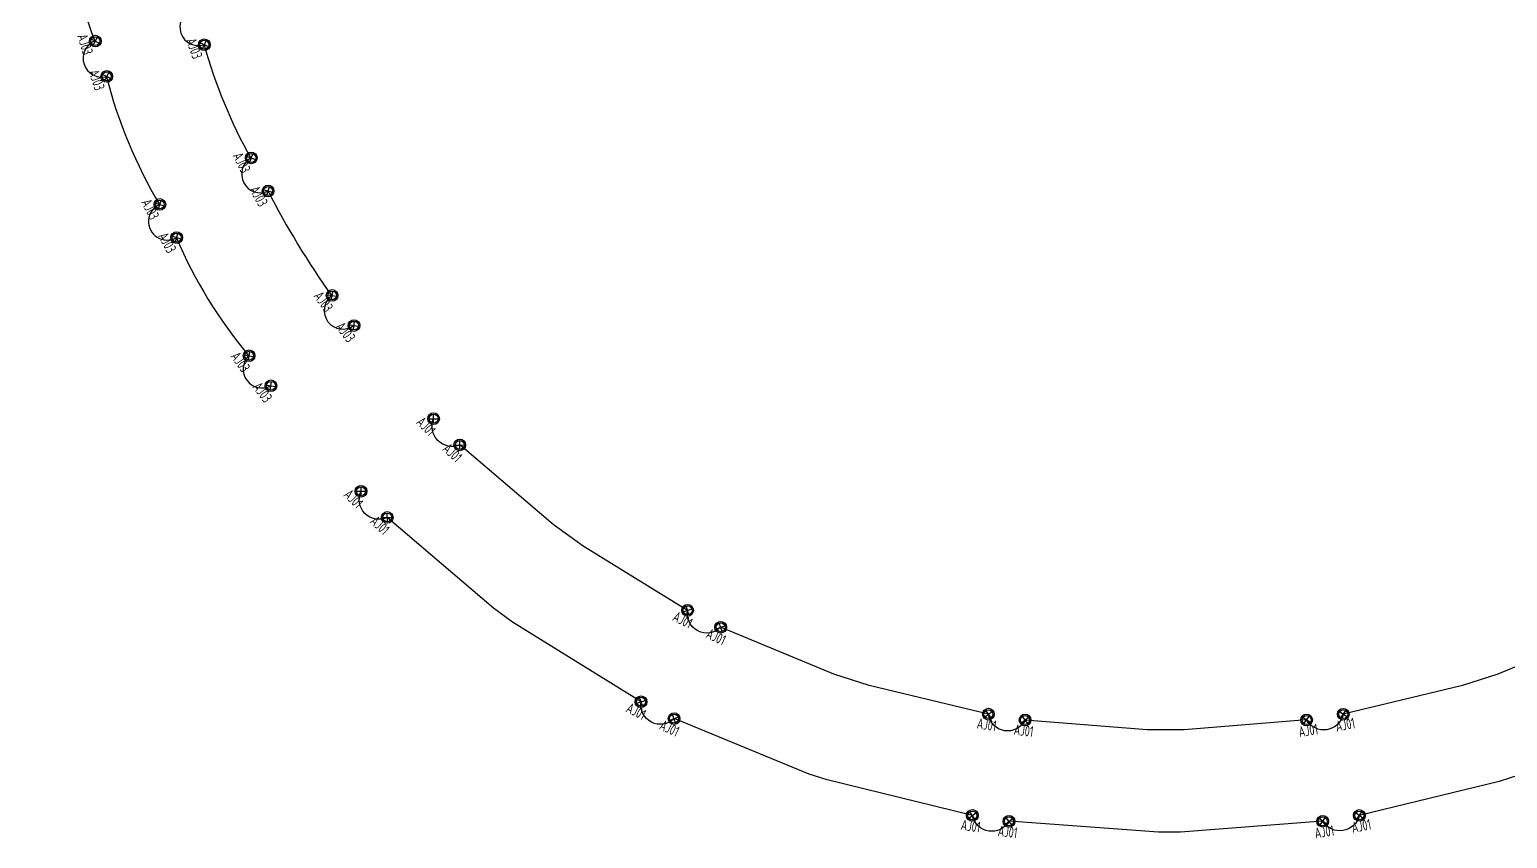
# Model space of a CAD drawing. Header units: inches. Extents: x -1808494 to 666893, y -46959 to 97113.
# Drawn here: x -1536455 to -1452910, y -39153 to 6590 of the extents above; entities that cross this region are included whole.
import ezdxf
from ezdxf.enums import TextEntityAlignment as Align

# ---------------------------------------------------------------- set-up
doc = ezdxf.new("R2010")
doc.units = ezdxf.units.IN
doc.header["$MEASUREMENT"] = 0
for name, color, linetype in [('0-AJ01', 1, 'Continuous'), ('0-AJ02', 1, 'Continuous'), ('0-AJ03', 1, 'Continuous'), ('LT-220V', 5, 'Continuous')]:
    doc.layers.add(name, color=color, linetype=linetype)
doc.styles.add('GBZITI', font='gbenor.shx', dxfattribs={"height": 350, "bigfont": 'gbcbig.shx'})

# ---------------------------------------------------------------- blocks, each defined once
blk = doc.blocks.new('AJ01')
at = {"layer": '0-AJ01'}
for p, q in [((-89, -89), (89, 89)), ((89, -89), (-89, 89))]:
    blk.add_line(p, q, dxfattribs=at)
for radius in [165, 126]:
    blk.add_circle((0, 0), radius, dxfattribs=at)
at = {"layer": '0-AJ01', "style": 'GBZITI', "width": 0.8}
blk.add_text('AJ01', height=300, dxfattribs=at).set_placement((0, -450, 0), align=Align.CENTER)
blk = doc.blocks.new('AJ03')
at = {"layer": '0-AJ02', "color": 1}
for p, q in [((-89, -89), (89, 89)), ((89, -89), (-89, 89))]:
    blk.add_line(p, q, dxfattribs=at)
for radius in [165, 126]:
    blk.add_circle((0, 0), radius, dxfattribs=at)
at = {"layer": '0-AJ02', "style": 'GBZITI', "width": 0.8}
blk.add_text('AJ03', height=300, rotation=360, dxfattribs=at).set_placement((0, -450, 0), align=Align.CENTER)

msp = doc.modelspace()

# ---------------------------------------------------------------- linework, layer by layer
at = {"layer": 'LT-220V'}
for points in [[(-1516244, 70006, 0.93549), (-1517727, 68522, 0.072568), (-1522821, 62562, 0.84198), (-1524054, 60861, 0.046194), (-1528148, 54184, 0.910841), (-1529105, 52304, 0.078609), (-1532112, 45070, 0.818445), (-1532764, 43059, 0.037748), (-1534586, 35441, 0.880406), (-1534914, 33365, 0.017998), (-1535533, 25545, 0.881858), (-1535530, 23450, 0.078406), (-1534921, 15652, 0.881518), (-1534587, 13557, 0.064533), (-1532774, 5958, 0.918845), (-1532100, 3918, 0.072936), (-1529106, -3305, 1.04779), (-1528155, -5180, 0.073403), (-1524070, -11853, 0.854481), (-1522824, -13564)], [(-1512151, 65913, 1.046994), (-1513649, 64412, 0.029846), (-1518133, 59150, 0.983156), (-1519363, 57452, 0.029412), (-1522993, 51526, 0.992248), (-1523935, 49663, 0.029931), (-1526579, 43262, 1.003108), (-1527226, 41267, 0.025385), (-1528870, 34532, 0.874939), (-1529174, 32456, 0.071239), (-1529743, 25546, 0.787958), (-1529718, 23448, 0.073377), (-1529199, 16535, 0.943746), (-1528846, 14467, 0.076389), (-1527253, 7719, 0.99115), (-1526581, 5732, 0.060871), (-1523951, -683, 0.952421), (-1522976, -2541, 0.036008), (-1519375, -8466, 0.996201), (-1518122, -10148, 7.408511)], [(-1430829, -15418, -0.708582), (-1432312, -16900), (-1437578, -21398), (-1439279, -22634), (-1445185, -26256, -0.749643), (-1447055, -27206), (-1453455, -29857), (-1455453, -30506), (-1462191, -32127, -0.687111), (-1464265, -32452), (-1471179, -33005), (-1473279, -33005), (-1480179, -32455, -0.744203), (-1482250, -32124), (-1488992, -30505), (-1490984, -29858), (-1497388, -27208, -0.738609), (-1499256, -26254), (-1505167, -22631), (-1506863, -21398), (-1512129, -16900, -0.668407), (-1513615, -15414)], [(-1426727, -19519, -0.722683), (-1428209, -21001), (-1434012, -25973), (-1435652, -27174), (-1442552, -31424, -0.67824), (-1444422, -32375), (-1451620, -35360), (-1453378, -35936), (-1461286, -37854, -0.666283), (-1463356, -38182), (-1471397, -38800), (-1472638, -38804), (-1481084, -38182, -0.69283), (-1483158, -37853), (-1491375, -35838), (-1492377, -35510), (-1500022, -32373, -0.729441), (-1501890, -31422), (-1509151, -26915), (-1510224, -26128), (-1516232, -21001, -0.700255), (-1517717, -19517)]]:
    msp.add_lwpolyline(points, format="xyb", dxfattribs=at)

# ---------------------------------------------------------------- block references
at = {"layer": '0-AJ01', "xscale": 2, "yscale": 2, "zscale": 2}
for p, rotation in [((-1513615, -15415), 314.9999999999972), ((-1512133, -16900), 316.7451517727379), ((-1517717, -19517), 314.9999999999972), ((-1516234, -21002), 316.7451517727379), ((-1499256, -26254), 332.9999999999969), ((-1497388, -27208), 334.7451517727377), ((-1501890, -31422), 332.9999999999969), ((-1482251, -32125), 350.9999999999966), ((-1462191, -32127), 10.74515177273722), ((-1500021, -32376), 334.7451517727377), ((-1480179, -32455), 352.7451517727374), ((-1464264, -32453), 8.999999999996495), ((-1483158, -37853), 350.9999999999966), ((-1461284, -37855), 10.74515177273722), ((-1481086, -38183), 352.7451517727374), ((-1463356, -38182), 8.999999999996495)]:
    msp.add_blockref('AJ01', p, dxfattribs=dict(at, rotation=rotation))
at = {"layer": '0-AJ03'}
for p, xscale, yscale, zscale, rotation in [((-1532738, 5935), 1.999999999999999, 1.999999999999999, 1.999999999999999, 287.1632870843741), ((-1526576, 5731), 1.999999999999999, 1.999999999999999, 1.999999999999999, 289.6858307591146), ((-1532092, 3939), 1.999999999999999, 1.999999999999999, 1.999999999999999, 289.0968764458505), ((-1523922, -670), 2, 2, 2, 296.1181300338503), ((-1522971, -2541), 2, 2, 2, 298.6858307591139), ((-1529090, -3303), 2, 2, 2, 296.1632870843735), ((-1528139, -5174), 1.999999999999999, 1.999999999999999, 1.999999999999999, 298.0968764458498), ((-1519349, -8448), 2, 2, 2, 305.1181300338495), ((-1518117, -10147), 2, 2, 2, 307.6858307591132), ((-1524041, -11858), 2, 2, 2, 305.1632870843727), ((-1522810, -13556), 1.999999999999999, 1.999999999999999, 1.999999999999999, 307.096876445849)]:
    msp.add_blockref('AJ03', p, dxfattribs=dict(at, xscale=xscale, yscale=yscale, zscale=zscale, rotation=rotation))

doc.saveas('drawing.dxf')
